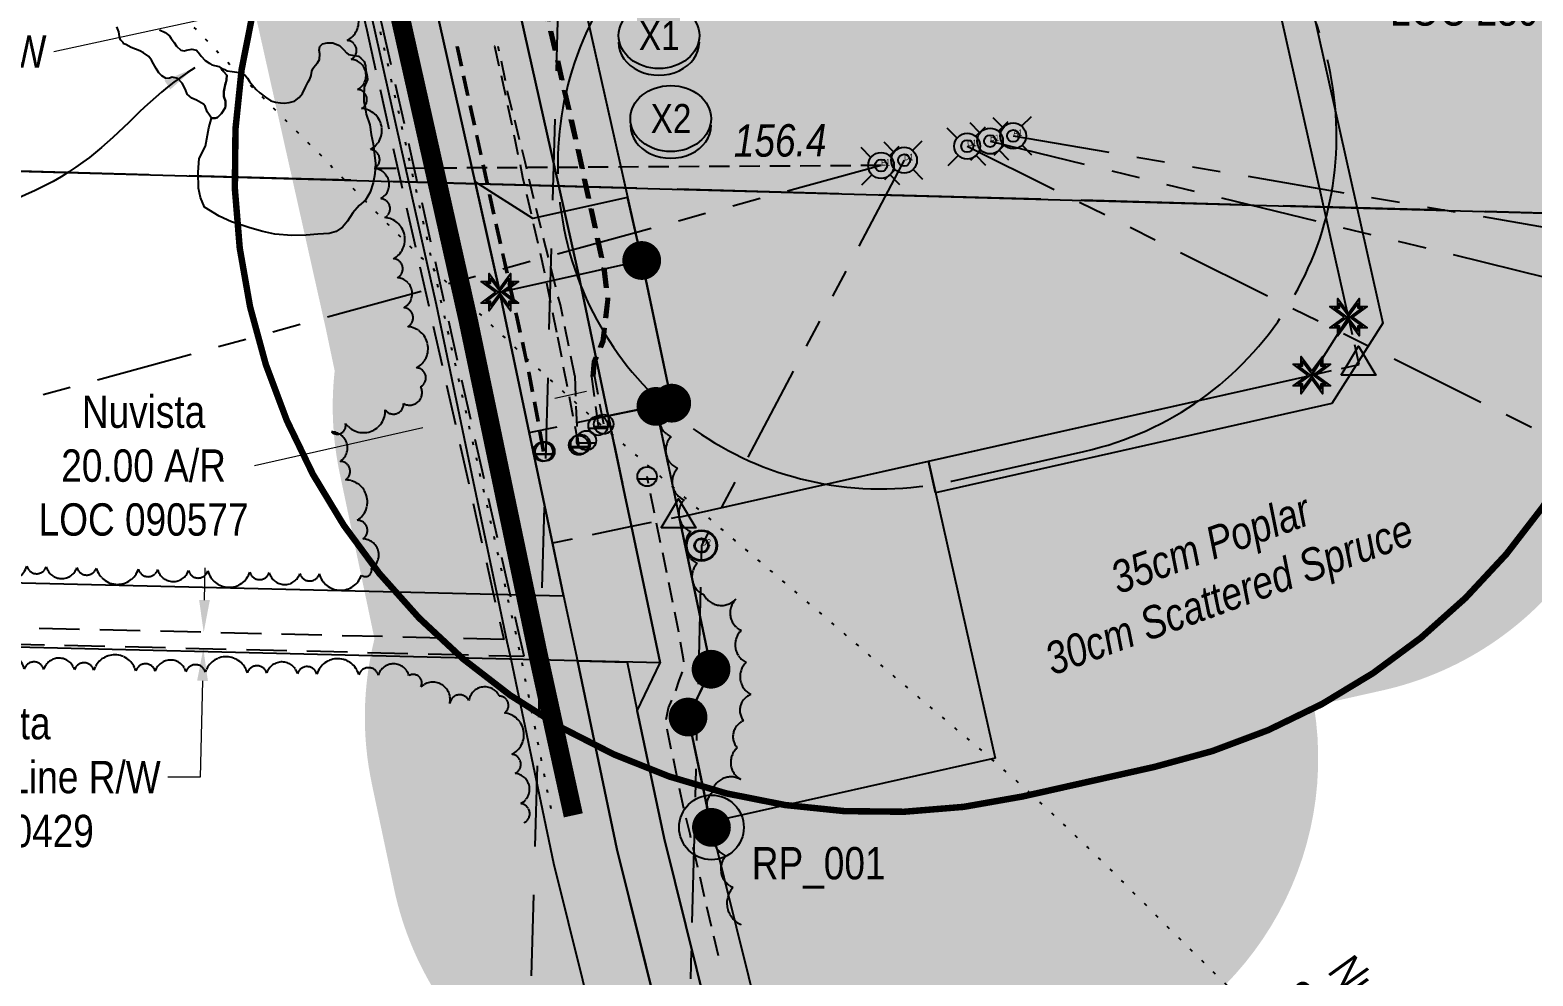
# Model space of a CAD drawing. Extents: x 382851 to 390193, y 6055218 to 6059732.
# Drawn here: x 385398.9 to 385863.8, y 6058341.3 to 6058633.8 of the extents above; entities that cross this region are included whole.
import ezdxf
from ezdxf.enums import TextEntityAlignment as Align

# ---------------------------------------------------------------- set-up
doc = ezdxf.new("R2010")
doc.units = 0
doc.header["$LTSCALE"] = 5
doc.header["$PDSIZE"] = 0.5
for name, pattern in [('0', [1, 1, 0]), ('foc-ACCESSROAD', [3.75, 2.5, -1.25]), ('foc-BUFFER', [16.75, 15, -1.75]), ('foc-DOT', [1, 0.2, -0.8]), ('foc-DRILLPATH', [14.75, 6, -1.75, 1.75, -1.75, 1.75, -1.75]), ('foc-LSD', [8, 5, -3]), ('foc-TIELINE', [1.875, 1.25, -0.625]), ('foc-TOPO', [1, 0.2, -0.8]), ('foc-TRAV', [1.875, 1.25, -0.625]), ('foc-UNSURVEYED', [12.5, 10, -2.5]), ('UG_PIPE', [1.875, 1.25, -0.625])]:
    doc.linetypes.add(name, pattern=pattern)
doc.layers.get('Defpoints').update_dxf_attribs({"color": 9})
for name, color, linetype in [('35', 37, 'Continuous'), ('AS-DRILL', 8, 'foc-DOT'), ('AS-DRILL-T', 8, 'Continuous'), ('AS-PIPE-UG', 44, 'UG_PIPE'), ('AS-ROADS', 254, 'Continuous'), ('AS-SYMBOL', 7, 'Continuous'), ('AUX-BUFFER', 7, 'foc-BUFFER'), ('F-AR', 190, 'foc-ACCESSROAD'), ('F-RW', 190, 'Continuous'), ('F-WS', 190, 'foc-ACCESSROAD'), ('L-MON', 1, 'Continuous'), ('L-SECTION-LSD', 7, 'foc-LSD'), ('L-USEC', 7, 'foc-UNSURVEYED'), ('P-BUFFER-H 30m', 51, 'Continuous'), ('P-CROSSINGS', 250, 'Continuous'), ('P-PDRILLPATH', 12, 'foc-DRILLPATH'), ('P-PROPOSED', 10, 'Continuous'), ('P-PROPOSED-H', 21, 'Continuous'), ('P-TEMP-BLUE', 146, 'Continuous'), ('P-TRAV', 4, 'foc-TRAV'), ('T-BUSH', 110, '0'), ('T-BUSH-T', 110, 'Continuous'), ('T-LOW-AREA', 48, 'foc-TOPO'), ('T-TIE', 201, 'foc-TIELINE'), ('WETLAND', 143, 'Continuous'), ('WETLAND-T', 146, 'Continuous')]:
    doc.layers.add(name, color=color, linetype=linetype)
doc.layers.add('F-AR-T', color=190, linetype='Continuous', lineweight=9)
doc.layers.add('F-RW-T', color=190, linetype='Continuous', lineweight=9)
doc.layers.add('L-SEC-HB', color=6, linetype='Continuous', plot=False)
doc.layers.add('P-TEMP-BLUE-H', color=7, linetype='Continuous', true_color=0x99e6ff)
doc.layers.add('Z-DRILL-POINT', color=7, linetype='Continuous', true_color=0x7575ff, plot=False)
doc.styles.add('80', font='ARIALN.TTF', dxfattribs={"height": 10})
doc.styles.add('80CG', font='ARIALN.TTF', dxfattribs={"height": 10})
doc.styles.add('80LS', font='ARIALNI.TTF', dxfattribs={"height": 10})
doc.styles.add('Crossing', font='ARIALN.TTF', dxfattribs={"height": 10})
doc.styles.add('TXT', font='ARIALN.TTF', dxfattribs={"height": 0.2})
doc.dimstyles.new('Compass 5 000', dxfattribs={"dimscale": 5, "dimtxt": 9, "dimasz": 2, "dimexe": 0.2, "dimexo": 0.0625, "dimgap": 0.5, "dimtad": 0, "dimtih": 1, "dimtoh": 1, "dimzin": 0, "dimdsep": 46, "dimtxsty": '80CG', "dimcen": 0.1, "dimse1": 1, "dimse2": 1, "dimclrd": 256, "dimclrt": 256, "dimaunit": 1, "dimadec": 4, "dimazin": 0, "dimtfac": 0.06, "dimtofl": 0, "dimtmove": 0, "dimatfit": 1, "dimfxl": 0.2, "dimtolj": 1, "dimtzin": 0, "dimlwd": -1, "dimarcsym": 0})

# ---------------------------------------------------------------- blocks, each defined once
blk = doc.blocks.new('fdia')
at = {"color": 255, "const_width": 1}
blk.add_lwpolyline([(-0.5, 0, 1), (0.5, 0, 1)], format="xyb", close=True, dxfattribs=at)
blk = doc.blocks.new('Fdiaa')
blk.add_blockref('fdia', (0, 0))
blk = doc.blocks.new('fdib')
at = {"color": 1, "const_width": 1.6}
blk.add_lwpolyline([(-0.4, 0, 1), (0.4, 0, 1)], format="xyb", close=True, dxfattribs=at)
at = {"color": 1}
blk.add_circle((0, 0), 0.8, dxfattribs=at)
blk = doc.blocks.new('Fdibb')
blk.add_blockref('fdib', (0, 0))
blk = doc.blocks.new('fdicc')
for name in ['Fdibb', 'Fdiaa']:
    blk.add_blockref(name, (0, 0))
blk = doc.blocks.new('FDI')
blk.add_blockref('fdicc', (0, 0))
blk = doc.blocks.new('TRIA')
blk.add_hatch(color=255).paths.add_polyline_path([(-0.041, 1.521), (-1.475, -0.867), (1.392, -0.867)])
blk = doc.blocks.new('TRIAA')
blk.add_blockref('TRIA', (0, 0))
blk = doc.blocks.new('TRIB')
at = {"color": 1}
blk.add_lwpolyline([(-1.121, -0.667), (-0.041, 1.133), (1.039, -0.667)], close=True, dxfattribs=at)
blk = doc.blocks.new('TRIBB')
blk.add_blockref('TRIB', (0, 0))
blk = doc.blocks.new('TRICC')
for name in ['TRIAA', 'TRIBB']:
    blk.add_blockref(name, (0, 0))
blk = doc.blocks.new('plspike')
blk.add_blockref('TRICC', (0, 0))
blk = doc.blocks.new('RISER')
h = blk.add_hatch(color=255)
h.dxf.hatch_style = 1
edge = h.paths.add_edge_path()
edge.add_arc((0, 0), 0.7, 0, 360)
blk.add_hatch(color=13).paths.add_polyline_path([(0.581, -0.15), (-0.581, -0.15, 0.774597)])
at = {"color": 13}
blk.add_line((-0.581, -0.15), (0.581, -0.15), dxfattribs=at)
blk.add_circle((0, 0), 0.6, dxfattribs=at)
blk = doc.blocks.new('WC')
at = {"layer": 'L-MON'}
h = blk.add_hatch(color=255, dxfattribs=at)
h.dxf.hatch_style = 1
edge = h.paths.add_edge_path()
edge.add_arc((0, 0), 0.9, 0, 360)
at = {"layer": 'L-MON', "color": 240, "flags": 128}
for points in [[(-0.622, 0.503), (-1.232, 1.12)], [(0.52, 0.608), (1.126, 1.206)], [(-1.179, -1.185), (-0.559, -0.572)], [(1.159, -1.185), (0.557, -0.574)]]:
    blk.add_lwpolyline(points, dxfattribs=at)
at = {"layer": 'L-MON', "color": 240}
for radius in [0.8, 0.373]:
    blk.add_circle((0, 0), radius, dxfattribs=at)
blk = doc.blocks.new('*D143')
at = {"layer": 'Defpoints', "color": 0, "transparency": 16777216}
for p in [(385917.2, 6058776.44), (385927.8, 6058774.52), (385926.06, 6058764.88)]:
    blk.add_point(p, dxfattribs=at)
at = {"layer": 'F-AR-T', "transparency": 16777216}
for p, q in [((385918.98, 6058786.28), (385920.76, 6058796.12)), ((385913.69, 6058756.95), (385895.61, 6058656.8)), ((385895.61, 6058656.8), (385885.61, 6058656.8))]:
    blk.add_line(p, q, dxfattribs=at)
for points in [[(385917.34, 6058786.57), (385920.62, 6058785.98), (385917.2, 6058776.44)], [(385912.05, 6058757.25), (385915.33, 6058756.65), (385915.46, 6058766.79)]]:
    blk.add_solid(points, dxfattribs=at)
at = {"layer": 'F-AR-T', "transparency": 16777216, "insert": (385852.09, 6058656.8), "char_height": 10, "attachment_point": 5, "style": '80CG'}
blk.add_mtext('\\A1;Nuvista\\P10.00 A/R\\PLOC 230701', dxfattribs=at)
blk = doc.blocks.new('*D158')
at = {"layer": 'Defpoints', "color": 0, "transparency": 16777216}
for p in [(385500.1, 6058647.47), (385501.3, 6058641.96), (385506.18, 6058643.02)]:
    blk.add_point(p, dxfattribs=at)
at = {"layer": 'F-RW-T', "transparency": 16777216}
for p, q in [((385514.76, 6058650.65), (385524.54, 6058652.76)), ((385490.33, 6058645.35), (385406.27, 6058627.13))]:
    blk.add_line(p, q, dxfattribs=at)
for points in [[(385514.41, 6058652.27), (385515.12, 6058649.02), (385504.99, 6058648.53)], [(385489.98, 6058646.98), (385490.68, 6058643.72), (385500.1, 6058647.47)]]:
    blk.add_solid(points, dxfattribs=at)
at = {"layer": 'F-RW-T', "transparency": 16777216, "insert": (385350.89, 6058627.13), "char_height": 10, "attachment_point": 5, "style": '80CG'}
blk.add_mtext('\\A1;Nuvista\\P5.00 Water Line R/W\\PLOC 250429', dxfattribs=at)
blk = doc.blocks.new('*D159')
at = {"layer": 'Defpoints', "color": 0, "transparency": 16777216}
for p in [(385448.12, 6058447.66), (385448, 6058442.66), (385452.53, 6058442.55)]:
    blk.add_point(p, dxfattribs=at)
at = {"layer": 'F-RW-T', "transparency": 16777216}
for p, q in [((385452.89, 6058457.55), (385453.13, 6058467.54)), ((385452.29, 6058432.56), (385451.57, 6058402.72)), ((385451.57, 6058402.72), (385441.57, 6058402.72))]:
    blk.add_line(p, q, dxfattribs=at)
for points in [[(385451.22, 6058457.59), (385454.55, 6058457.51), (385452.65, 6058447.55)], [(385450.62, 6058432.6), (385453.95, 6058432.52), (385452.53, 6058442.55)]]:
    blk.add_solid(points, dxfattribs=at)
at = {"layer": 'F-RW-T', "transparency": 16777216, "insert": (385386.19, 6058402.72), "char_height": 10, "attachment_point": 5, "style": '80CG'}
blk.add_mtext('\\A1;Nuvista\\P5.00 Water Line R/W\\PLOC 250429', dxfattribs=at)
blk = doc.blocks.new('plbh')
at = {"layer": 'L-MON'}
h = blk.add_hatch(color=255, dxfattribs=at)
h.dxf.hatch_style = 1
edge = h.paths.add_edge_path()
edge.add_arc((0, 0), 1.16, 0, 360)
h = blk.add_hatch(color=256, dxfattribs=at)
h.dxf.hatch_style = 1
h.paths.add_polyline_path([(-0.96, 0, 1), (0.96, 0, 1)])
h.paths.add_polyline_path([(0.91, 0, -1), (-0.91, 0, -1)], flags=16)
h.paths.add_polyline_path([(0.45, 0, -1), (-0.45, 0, -1)], flags=0)
h = blk.add_hatch(color=256, dxfattribs=at)
h.dxf.hatch_style = 1
h.paths.add_polyline_path([(-0.45, 0, 1), (0.45, 0, 1)])
h.paths.add_polyline_path([(0.4, 0, -1), (-0.4, 0, -1)], flags=16)
at = {"layer": 'L-MON', "color": 240}
for radius in [0.96, 0.91, 0.45, 0.4]:
    blk.add_circle((0, 0), radius, dxfattribs=at)
blk = doc.blocks.new('TEMP')
h = blk.add_hatch(color=255)
h.dxf.hatch_style = 1
h.paths.add_polyline_path([(0, 0.251), (-0.666, 1.152), (-0.666, 0.666), (-1.152, 0.666), (-0.251, 0), (-1.152, -0.666), (-0.666, -0.666), (-0.666, -1.152), (0, -0.251), (0.666, -1.152), (0.666, -0.666), (1.152, -0.666), (0.251, 0), (1.152, 0.666), (0.666, 0.666), (0.666, 1.152)])
h.paths.add_polyline_path([(0.566, 0.849), (0.566, 0.566), (0.849, 0.566), (0.083, 0), (0.849, -0.566), (0.566, -0.566), (0.566, -0.849), (0, -0.083), (-0.566, -0.849), (-0.566, -0.566), (-0.849, -0.566), (-0.083, 0), (-0.849, 0.566), (-0.566, 0.566), (-0.566, 0.849), (0, 0.083)], flags=16)
h = blk.add_hatch(color=1)
h.dxf.hatch_style = 1
h.paths.add_polyline_path([(0, 0.083), (-0.566, 0.849), (-0.566, 0.566), (-0.849, 0.566), (-0.083, 0), (-0.849, -0.566), (-0.566, -0.566), (-0.566, -0.849), (0, -0.083), (0.566, -0.849), (0.566, -0.566), (0.849, -0.566), (0.083, 0), (0.849, 0.566), (0.566, 0.566), (0.566, 0.849)])
at = {"color": 1}
for p, q in [((-0.083, 0), (0.083, 0)), ((0, 0.083), (0, -0.083))]:
    blk.add_line(p, q, dxfattribs=at)
at = {"color": 255, "flags": 128}
blk.add_lwpolyline([(-0.251, 0), (-1.152, 0.666), (-0.666, 0.666), (-0.666, 1.152), (0, 0.251), (0.666, 1.152), (0.666, 0.666), (1.152, 0.666), (0.251, 0), (1.152, -0.666), (0.666, -0.666), (0.666, -1.152), (0, -0.251), (-0.666, -1.152), (-0.666, -0.666), (-1.152, -0.666)], close=True, dxfattribs=at)
at = {"color": 1, "flags": 128}
blk.add_lwpolyline([(-0.083, 0), (-0.849, 0.566), (-0.566, 0.566), (-0.566, 0.849), (0, 0.083), (0.566, 0.849), (0.566, 0.566), (0.849, 0.566), (0.083, 0), (0.849, -0.566), (0.566, -0.566), (0.566, -0.849), (0, -0.083), (-0.566, -0.849), (-0.566, -0.566), (-0.849, -0.566)], close=True, dxfattribs=at)
blk = doc.blocks.new('xing2')
h = blk.add_hatch(color=50)
h.dxf.hatch_style = 1
edge = h.paths.add_edge_path()
edge.add_ellipse((0, 0), major_axis=(-12.5, 0), ratio=0.816297, start_angle=0, end_angle=360)
h = blk.add_hatch(color=250)
h.dxf.hatch_style = 1
edge = h.paths.add_edge_path()
edge.add_ellipse((0, -2.05), major_axis=(-12.5, 0), ratio=0.816297, start_angle=0, end_angle=180)
edge.add_line((12.5, -2.05), (12.5, 0))
edge.add_ellipse((0, 0), major_axis=(-12.5, 0), ratio=0.816297, start_angle=0, end_angle=180, ccw=False)
edge.add_line((-12.5, 0), (-12.5, -2.05))
at = {"color": 250}
blk.add_ellipse((0, 0), major_axis=(-12.5, 0), ratio=0.816297, dxfattribs=at)
blk.add_ellipse((0, -2.05), major_axis=(-12.5, 0), ratio=0.816297, start_param=0, end_param=3.141593, dxfattribs=at)
at = {"color": 250, "style": 'Crossing'}
blk.add_attdef('CROSSING', text='', height=9, dxfattribs=at).set_placement((0.09, 0.02), align=Align.MIDDLE_CENTER)
at = {"color": 250, "style": 'Crossing', "flags": 1}
for tag, p in [('OWNER', (0.09, -12.49)), ('DESCRIPTION', (0.09, -25.77)), ('LOCATION', (0.09, -39.3)), ('DWG_REF', (0.09, -52.84))]:
    blk.add_attdef(tag, text='', height=9, dxfattribs=at).set_placement(p, align=Align.MIDDLE_CENTER)
blk = doc.blocks.new('*D171')
at = {"layer": 'Defpoints', "color": 0, "transparency": 16777216}
for p in [(385530.24, 6058512.98), (385552.7, 6058512.5), (385531.42, 6058507.72)]:
    blk.add_point(p, dxfattribs=at)
at = {"layer": 'F-AR-T', "transparency": 16777216}
for p, q in [((385561.27, 6058519.96), (385571.03, 6058522.16)), ((385520.48, 6058510.79), (385468.35, 6058499.06))]:
    blk.add_line(p, q, dxfattribs=at)
for points in [[(385560.91, 6058521.59), (385561.64, 6058518.34), (385551.52, 6058517.77)], [(385520.12, 6058512.42), (385520.85, 6058509.16), (385530.24, 6058512.98)]]:
    blk.add_solid(points, dxfattribs=at)
at = {"layer": 'F-AR-T', "transparency": 16777216, "insert": (385434.05, 6058499.06), "char_height": 10, "attachment_point": 5, "style": '80CG'}
blk.add_mtext('\\A1;Nuvista\\P20.00 A/R\\PLOC 090577', dxfattribs=at)

msp = doc.modelspace()

# ---------------------------------------------------------------- hatches: boundary and pattern name
at = {"layer": 'P-BUFFER-H 30m'}
h = msp.add_hatch(color=256, dxfattribs=at)
h.dxf.hatch_style = 1
edge = h.paths.add_edge_path()
edge.add_line((385501.889, 6058462.65), (385505.473, 6058445.571))
edge.add_arc((385602.456, 6058421.353), 99.961, 165.97921, 191.96464)
edge.add_line((385504.666, 6058400.63), (385511.547, 6058368.16))
edge.add_arc((385609.337, 6058388.883), 99.961, 191.96464, 282.65329)
edge.add_line((385631.233, 6058291.349), (385719.313, 6058311.124))
edge.add_arc((385697.417, 6058408.657), 99.961, 282.65329, 369.30939)
edge.add_line((385796.062, 6058424.828), (385817.308, 6058429.598))
edge.add_arc((385795.411, 6058527.131), 99.961, 282.65329, 327.64133)
edge.add_line((385879.85, 6058473.63), (385891.206, 6058491.553))
edge.add_arc((385806.767, 6058545.054), 99.961, 327.64133, 372.62938)
edge.add_line((385904.31, 6058566.91), (385871.31, 6058714.192))
edge.add_arc((385773.767, 6058692.336), 99.961, 12.62938, 57.6271)
edge.add_line((385827.289, 6058776.761), (385809.372, 6058788.12))
edge.add_arc((385755.85, 6058703.695), 99.961, 57.6271, 102.62483)
edge.add_line((385734.001, 6058801.239), (385544.198, 6058758.727))
edge.add_arc((385566.046, 6058661.182), 99.961, 102.62483, 192.62437)
edge.add_line((385468.501, 6058639.335), (385490.447, 6058541.352))
edge.add_line((385490.447, 6058541.352), (385493.164, 6058528.433))
edge.add_arc((385592.518, 6058517.433), 99.961, 173.68221, 191.87331)
edge.add_line((385494.695, 6058496.866), (385501.889, 6058462.65))
at = {"layer": 'P-PROPOSED-H'}
h = msp.add_hatch(color=256, dxfattribs=at)
h.dxf.hatch_style = 1
h.paths.add_polyline_path([(385599.716, 6058483.197), (385795.411, 6058527.131), (385806.767, 6058545.054), (385773.767, 6058692.336), (385755.85, 6058703.695), (385566.046, 6058661.182), (385588.134, 6058562.563), (385597.414, 6058518.437), (385592.518, 6058517.433)])
h = msp.add_hatch(color=256, dxfattribs=at)
h.dxf.hatch_style = 1
h.paths.add_polyline_path([(385583.768, 6058582.073), (385554.495, 6058575.521), (385536.588, 6058586.879), (385544.229, 6058552.737), (385588.134, 6058562.563)])
at = {"layer": 'P-TEMP-BLUE-H'}
h = msp.add_hatch(color=256, dxfattribs=at)
h.dxf.hatch_style = 1
h.paths.add_polyline_path([(385676.797, 6058500.502), (385795.411, 6058527.131), (385806.767, 6058545.054), (385773.767, 6058692.336), (385755.85, 6058703.695), (385669.027, 6058684.248), (385666.844, 6058693.992), (385757.705, 6058714.354), (385782.616, 6058698.562), (385817.427, 6058543.2), (385801.64, 6058518.285), (385678.987, 6058490.749)])
h = msp.add_hatch(color=256, dxfattribs=at)
h.dxf.hatch_style = 1
h.paths.add_polyline_path([(385697.417, 6058408.657), (385609.337, 6058388.883), (385602.456, 6058421.353), (385609.588, 6058436.148), (385599.716, 6058483.197), (385676.797, 6058500.502)])

# ---------------------------------------------------------------- linework, layer by layer
at = {"layer": '35', "color": 3}
msp.add_circle((385609.709, 6058387.225), 10, dxfattribs=at)
at = {"layer": 'AS-DRILL', "flags": 128}
msp.add_lwpolyline([(385291.24, 6058845.723), (385291.241, 6058845.733), (385291.221, 6058845.753), (385291.201, 6058845.764), (385291.271, 6058845.732), (385291.358, 6058845.64), (385291.425, 6058845.508), (385291.48, 6058845.306), (385291.518, 6058845.216), (385291.589, 6058844.874), (385291.657, 6058844.392), (385291.673, 6058844.241), (385291.652, 6058844.192), (385291.653, 6058843.832), (385291.651, 6058843.392), (385291.474, 6058843.116), (385291.084, 6058843.096), (385290.603, 6058843.058), (385289.998, 6058842.873), (385289.373, 6058842.679), (385288.822, 6058842.643), (385288.395, 6058842.774), (385288.003, 6058843.104), (385287.495, 6058843.597), (385287.214, 6058843.954), (385286.905, 6058844.392), (385286.886, 6058844.433), (385286.538, 6058844.902), (385286.284, 6058845.148), (385286.594, 6058844.34), (385286.645, 6058844.399), (385286.927, 6058844.842), (385287.568, 6058844.876), (385288.173, 6058844.7), (385288.714, 6058844.316), (385289.184, 6058843.934), (385289.411, 6058843.808), (385289.391, 6058843.789), (385289.381, 6058843.779), (385289.311, 6058843.801), (385289.301, 6058843.811), (385289.135, 6058843.965), (385288.884, 6058844.312), (385288.567, 6058844.83), (385288.243, 6058845.479), (385287.912, 6058846.237), (385287.536, 6058847.177), (385287.056, 6058848.38), (385286.464, 6058849.895), (385285.737, 6058851.594), (385284.841, 6058853.347), (385283.805, 6058855.094), (385282.599, 6058856.835), (385281.203, 6058858.601), (385279.629, 6058860.431), (385277.906, 6058862.306), (385276.035, 6058864.264), (385274.036, 6058866.305), (385271.972, 6058868.548), (385269.964, 6058871.02), (385268.037, 6058873.549), (385266.119, 6058875.989), (385264.17, 6058878.439), (385262.201, 6058880.869), (385260.212, 6058883.3), (385258.231, 6058885.671), (385256.26, 6058888.012), (385254.308, 6058890.342), (385252.367, 6058892.702), (385250.438, 6058895.102), (385248.538, 6058897.511), (385246.668, 6058899.919), (385244.819, 6058902.326), (385242.989, 6058904.733), (385241.18, 6058907.17), (385239.393, 6058909.656), (385237.645, 6058912.131), (385235.897, 6058914.616), (385234.129, 6058917.092), (385232.341, 6058919.538), (385230.502, 6058921.995), (385228.604, 6058924.444), (385226.646, 6058926.924), (385224.658, 6058929.406), (385222.67, 6058931.897), (385220.732, 6058934.367), (385218.794, 6058936.836), (385216.866, 6058939.316), (385214.929, 6058941.826), (385213.013, 6058944.345), (385211.086, 6058946.885), (385209.258, 6058949.342), (385207.335, 6058952.001), (385205.5, 6058954.589), (385203.685, 6058957.206), (385201.912, 6058959.861), (385200.179, 6058962.536), (385198.486, 6058965.22), (385196.814, 6058967.913), (385195.142, 6058970.616), (385193.441, 6058973.35), (385191.769, 6058976.063), (385190.127, 6058978.786), (385188.574, 6058981.436), (385187.081, 6058984.115), (385185.569, 6058986.804), (385183.986, 6058989.475), (385182.361, 6058992.067), (385180.666, 6058994.64), (385178.919, 6058997.176), (385177.082, 6058999.683), (385175.193, 6059002.101), (385173.303, 6059004.48), (385171.421, 6059006.818), (385169.509, 6059009.148), (385167.549, 6059011.508), (385165.539, 6059013.92), (385163.578, 6059016.29), (385161.696, 6059018.568), (385159.822, 6059020.817), (385157.889, 6059023.086), (385155.925, 6059025.327), (385153.95, 6059027.527), (385152.004, 6059029.698), (385150.028, 6059031.838), (385148.031, 6059033.969), (385146.064, 6059036.07), (385144.147, 6059038.199), (385142.342, 6059040.395), (385140.756, 6059042.546), (385139.338, 6059044.633), (385138.078, 6059046.615), (385136.857, 6059048.547), (385135.644, 6059050.448), (385134.459, 6059052.239), (385133.321, 6059053.908), (385132.134, 6059055.589), (385131.004, 6059057.208), (385129.971, 6059058.695), (385129.026, 6059060.079), (385128.09, 6059061.413), (385127.121, 6059062.668), (385126.151, 6059063.863), (385125.16, 6059065.009), (385124.128, 6059066.135), (385123.026, 6059067.253), (385121.884, 6059068.373), (385120.771, 6059069.471), (385119.679, 6059070.559), (385118.774, 6059071.582), (385118.105, 6059072.419), (385117.651, 6059073.061), (385117.354, 6059073.549), (385117.144, 6059073.944), (385117.005, 6059074.408), (385117.048, 6059074.527), (385117.099, 6059074.556), (385117.448, 6059074.527), (385118.074, 6059074.331), (385118.905, 6059073.97), (385119.934, 6059073.524), (385121.192, 6059073.062), (385122.689, 6059072.504), (385124.514, 6059071.897), (385126.638, 6059071.223), (385128.984, 6059070.273), (385131.501, 6059068.929), (385134.207, 6059067.16), (385137.142, 6059064.925), (385140.133, 6059062.188), (385143.093, 6059058.972), (385146.013, 6059055.377), (385148.843, 6059051.424), (385151.585, 6059047.104), (385154.358, 6059042.452), (385157.344, 6059037.515), (385160.492, 6059032.253), (385163.701, 6059026.65), (385166.884, 6059020.798), (385170.111, 6059014.744), (385173.415, 6059008.518), (385176.693, 6059002.093), (385180.027, 6058995.497), (385183.589, 6058988.815), (385187.432, 6058982.155), (385191.454, 6058975.481), (385195.565, 6058968.735), (385199.784, 6058961.966), (385204.201, 6058955.062), (385208.764, 6058947.994), (385213.369, 6058940.665), (385218.062, 6058933.204), (385222.943, 6058925.678), (385227.941, 6058918.019), (385232.975, 6058910.209), (385238.046, 6058902.288), (385243.114, 6058894.247), (385248.239, 6058886.105), (385253.365, 6058877.972), (385258.429, 6058869.771), (385263.38, 6058861.483), (385266.121, 6058856.742), (385274.53, 6058841.965), (385279.98, 6058832.444), (385287.156, 6058819.938), (385294.614, 6058807.505), (385302.386, 6058795.274), (385310.444, 6058783.226), (385318.84, 6058771.52), (385327.703, 6058760.052), (385336.984, 6058748.933), (385346.715, 6058738.194), (385356.785, 6058727.805), (385367.029, 6058717.553), (385377.275, 6058707.39), (385397.772, 6058686.884), (385418.241, 6058666.449), (385428.475, 6058656.177), (385438.666, 6058645.836), (385448.817, 6058635.485), (385458.898, 6058625.117), (385469.059, 6058614.766), (385479.335, 6058604.603), (385489.599, 6058594.359), (385499.699, 6058583.95), (385509.809, 6058573.561), (385520.132, 6058563.306), (385530.561, 6058553.239), (385541.01, 6058543.191), (385551.541, 6058533.231), (385562.207, 6058523.458), (385573.067, 6058513.86), (385584.02, 6058504.36), (385594.973, 6058494.859), (385605.906, 6058485.369), (385616.942, 6058475.967), (385627.989, 6058466.624), (385639.004, 6058457.202), (385650.009, 6058447.79), (385661.013, 6058438.349), (385672.048, 6058428.926), (385683.056, 6058419.605), (385694.073, 6058410.273), (385705.006, 6058400.753), (385715.662, 6058390.99), (385726.141, 6058380.971), (385736.439, 6058370.867), (385746.672, 6058360.595), (385756.897, 6058350.403), (385767.244, 6058340.257), (385777.439, 6058330.076), (385787.693, 6058319.833), (385797.969, 6058309.69), (385808.367, 6058299.583), (385818.716, 6058289.548), (385829.134, 6058279.461), (385839.543, 6058269.434), (385849.961, 6058259.347), (385860.198, 6058249.204), (385870.482, 6058238.981), (385880.81, 6058228.906), (385891.393, 6058218.995), (385902.02, 6058209.293), (385912.562, 6058199.342), (385922.952, 6058189.326), (385933.349, 6058179.22), (385943.614, 6058169.036), (385953.858, 6058158.774), (385964.175, 6058148.649), (385974.664, 6058138.63), (385985.065, 6058128.644), (385995.503, 6058118.576), (386005.883, 6058108.56), (386016.311, 6058098.483), (386026.661, 6058088.468), (386037.11, 6058078.41), (386047.508, 6058068.353), (386057.916, 6058058.267), (386068.367, 6058048.279), (386078.846, 6058038.26), (386089.102, 6058028.107), (386099.325, 6058017.825), (386109.583, 6058007.722), (386119.878, 6057997.518), (386129.944, 6057987.36), (386140.177, 6057977.088), (386150.377, 6057967.076), (386160.733, 6057956.931), (386170.92, 6057946.809), (386181.225, 6057936.605), (386191.614, 6057926.579), (386202.104, 6057916.57), (386212.47, 6057906.784), (386223.124, 6057896.951), (386233.688, 6057887.101), (386244.229, 6057877.141), (386254.722, 6057867.222), (386265.211, 6057857.203), (386275.52, 6057847.149), (386285.835, 6057836.954), (386295.915, 6057826.956), (386306.231, 6057816.771), (386316.439, 6057806.71), (386326.826, 6057796.583), (386337.187, 6057786.608), (386347.625, 6057776.54), (386357.855, 6057766.518), (386368.129, 6057756.295), (386378.294, 6057746.074), (386388.537, 6057735.811), (386398.579, 6057725.874), (386408.914, 6057715.699), (386419.223, 6057705.644), (386429.641, 6057695.567), (386440.03, 6057685.521), (386450.51, 6057675.503), (386461.095, 6057665.711), (386471.688, 6057655.81), (386481.879, 6057645.839), (386492.256, 6057635.713), (386502.548, 6057625.819), (386512.987, 6057615.761), (386523.318, 6057605.797), (386533.746, 6057595.729), (386544.115, 6057585.664), (386554.389, 6057575.44), (386564.564, 6057565.219), (386574.93, 6057555.083), (386585.382, 6057545.126), (386595.933, 6057535.165), (386606.486, 6057525.295), (386617.182, 6057515.501), (386624.187, 6057509.291), (386640.745, 6057494.818)], dxfattribs=at)
at = {"layer": 'AS-PIPE-UG', "flags": 128}
for points in [[(385572.616, 6058526.701), (385573.007, 6058531.296), (385575.703, 6058537.765), (385577.203, 6058550.498), (385575.992, 6058560.167), (385567.54, 6058598.796), (385556.896, 6058644.851), (385547.822, 6058685.735), (385540.298, 6058720.707), (385535.091, 6058747.727), (385532.14, 6058758.748)], [(385573.114, 6058526.659), (385573.498, 6058531.176), (385576.191, 6058537.637), (385577.706, 6058550.5), (385576.485, 6058560.252), (385568.028, 6058598.906), (385557.383, 6058644.961), (385548.31, 6058685.842), (385540.788, 6058720.807), (385535.578, 6058747.839), (385532.623, 6058758.877)], [(385573.612, 6058526.617), (385573.989, 6058531.056), (385576.679, 6058537.509), (385578.209, 6058550.502), (385576.978, 6058560.337), (385568.516, 6058599.016), (385557.87, 6058645.071), (385548.798, 6058685.949), (385541.278, 6058720.907), (385536.065, 6058747.951), (385533.106, 6058759.006)], [(385557.592, 6058503.422), (385553.156, 6058527.336), (385549.323, 6058545.037), (385543.124, 6058572.632), (385538.851, 6058592.307), (385535.085, 6058609.396), (385530.223, 6058631.405)], [(385558.083, 6058503.513), (385553.646, 6058527.434), (385549.811, 6058545.145), (385543.612, 6058572.74), (385539.339, 6058592.414), (385535.573, 6058609.504), (385530.711, 6058631.513)], [(385542.673, 6058628.916), (385542.644, 6058628.889), (385545.476, 6058615.967), (385548.908, 6058599.98), (385551.29, 6058588.347), (385554.791, 6058573.183), (385558.429, 6058557.166), (385562.079, 6058538.902)], [(385567.406, 6058526.85), (385562.963, 6058548.821), (385555.199, 6058579.899), (385552.06, 6058593.059), (385546.655, 6058614.862), (385543.773, 6058628.798)], [(385562.079, 6058538.902), (385568.629, 6058505.428)], [(385567.406, 6058526.85), (385568.079, 6058509.976), (385568.629, 6058505.428)], [(385572.616, 6058526.701), (385574.66, 6058511.485)], [(385576.37, 6058511.932), (385573.612, 6058526.617)], [(385611.849, 6058347.469), (385603.095, 6058385.154), (385601.524, 6058391.754), (385601.515, 6058391.758), (385599.428, 6058401.095), (385595.555, 6058419.917), (385596.377, 6058424.191), (385598.591, 6058429), (385599.75, 6058432.611), (385601.216, 6058436.509), (385601.077, 6058439.282), (385599.783, 6058446.775), (385589.811, 6058495.752)]]:
    msp.add_lwpolyline(points, dxfattribs=at)
at = {"layer": 'AS-ROADS', "flags": 128}
for points, const_width in [([(385537.13, 6058530.901), (385529.492, 6058566.324), (385520.058, 6058609.02), (385489.593, 6058749.713)], 5), ([(385566.975, 6058390.944), (385556.048, 6058440.809), (385534.47, 6058544.071), (385513.453, 6058637.749), (385490.895, 6058743.539)], 5.998)]:
    msp.add_lwpolyline(points, dxfattribs=dict(at, const_width=const_width))
at = {"layer": 'AUX-BUFFER', "color": 251, "linetype": 'foc-BUFFER', "const_width": 2, "flags": 128}
msp.add_lwpolyline([(385659.294, 6058796.255), (385618.403, 6058787.087, 0.4142136), (385467.003, 6058548.177, 0.4142136), (385705.913, 6058396.777), (385746.804, 6058405.945, 0.4142136), (385898.204, 6058644.855, 0.4142136)], format="xyb", close=True, dxfattribs=at)
at = {"layer": 'AUX-BUFFER', "color": 251, "linetype": 'foc-BUFFER', "flags": 128}
msp.add_lwpolyline([(385724.926, 6058503.522, 1), (385681.172, 6058698.678), (385640.281, 6058689.51, 1), (385684.035, 6058494.354)], format="xyb", close=True, dxfattribs=at)
at = {"layer": 'F-AR'}
for points in [[(385063.642, 6058965.559), (385082.516, 6058962.467), (385247.631, 6058913.218), (385462.321, 6058847.701), (385462.806, 6058838.421), (385467.768, 6058807.192), (385470.448, 6058784.287), (385503.074, 6058633.767), (385545.458, 6058445.32), (385297.276, 6058451.283), (385044.459, 6058459.142)], [(385044.27, 6058454.147), (385297.138, 6058446.287), (385551.739, 6058440.17), (385507.955, 6058634.845), (385473.733, 6058776.031), (385467.784, 6058838.945), (385468.407, 6058846.641), (385540.184, 6058823.939), (385616.806, 6058801.598), (385738.802, 6058763.19), (385834.394, 6058737.853), (385904.922, 6058717.003), (385972.099, 6058704.124), (386013.079, 6058691.614), (386030.557, 6058688.447), (386063.493, 6058687.397), (386064.296, 6058687.628)]]:
    msp.add_lwpolyline(points, dxfattribs=at)
at = {"layer": 'F-AR', "linetype": 'ByBlock', "flags": 128}
for points in [[(385587.988, 6058267.435), (385560.994, 6058376.082), (385547.703, 6058439.213), (385546.558, 6058444.653), (385543.449, 6058459.322), (385536.078, 6058494.095), (385524.629, 6058548.807), (385516.102, 6058586.869), (385473.733, 6058776.031)], [(385493.559, 6058778.984), (385536.717, 6058586.302), (385544.163, 6058553.043), (385553.37, 6058509.336), (385558.519, 6058484.881), (385563.971, 6058458.82), (385568.237, 6058438.725), (385580.485, 6058380.554), (385607.408, 6058272.188)]]:
    msp.add_lwpolyline(points, dxfattribs=at)
at = {"layer": 'F-RW', "flags": 128}
for points in [[(385044.989, 6058473.127), (385297.661, 6058465.272), (385563.96, 6058458.875), (385560.566, 6058475.098), (385558.515, 6058484.878), (385553.37, 6058509.336), (385544.162, 6058553.037), (385536.717, 6058586.302), (385493.559, 6058778.984), (385493.564, 6058778.966), (385495.057, 6058780.606), (385499.382, 6058785.374), (385507.564, 6058794.394), (385529.166, 6058818.203), (385563.172, 6058855.691), (385570.617, 6058863.897), (385578.549, 6058872.642), (385614.895, 6058912.7), (385625.022, 6058923.863), (385625.079, 6058928.417), (385625.83, 6058988.459), (385626.168, 6059000.541), (385627.999, 6059065.683)], [(385642.533, 6059050.322), (385642.072, 6059033.236), (385641.288, 6059008.266), (385640.711, 6058988.281), (385645.82, 6058988.217), (385644.826, 6058908.498), (385638.119, 6058901.106), (385631.371, 6058893.668), (385597.068, 6058855.864), (385589.674, 6058847.713), (385555.664, 6058810.22), (385520.785, 6058771.77), (385562.468, 6058585.595), (385568.578, 6058558.317), (385577.803, 6058514.476), (385582.947, 6058490.019), (385585.005, 6058480.238), (385593.862, 6058438.158), (385297.111, 6058445.288), (385044.232, 6058453.148)], [(385542.54, 6058766.028), (385583.082, 6058585.029), (385588.12, 6058562.546), (385597.368, 6058518.577), (385577.803, 6058514.476), (385568.578, 6058558.317), (385562.468, 6058585.595), (385520.785, 6058771.77)], [(385621.878, 6058275.836), (385595.056, 6058383.864), (385586.765, 6058423.277), (385593.862, 6058438.158), (385585.006, 6058480.239), (385582.948, 6058490.02), (385577.803, 6058514.476), (385592.474, 6058517.557), (385599.682, 6058483.328), (385609.603, 6058436.209), (385602.488, 6058421.38), (385609.673, 6058387.206), (385636.479, 6058279.258)], [(385607.4, 6058272.22), (385580.485, 6058380.554), (385568.237, 6058438.725), (385583.587, 6058438.361), (385586.764, 6058423.277), (385595.056, 6058383.867), (385621.878, 6058275.839)]]:
    msp.add_lwpolyline(points, dxfattribs=at)
at = {"layer": 'F-WS', "flags": 128}
for points in [[(385585.005, 6058480.238), (385560.566, 6058475.098), (385558.515, 6058484.878), (385553.37, 6058509.336), (385577.803, 6058514.476), (385582.947, 6058490.019), (385585.005, 6058480.238)], [(385585.007, 6058480.238), (385582.948, 6058490.02), (385577.803, 6058514.476), (385592.474, 6058517.557), (385599.682, 6058483.328), (385585.007, 6058480.238)]]:
    msp.add_lwpolyline(points, close=True, dxfattribs=at)
at = {"layer": 'L-SEC-HB', "flags": 128}
msp.add_lwpolyline([(385169.811, 6058596.398), (385961.45, 6058574.65), (386762.888, 6058542.577)], dxfattribs=at)
at = {"layer": 'L-SECTION-LSD'}
msp.add_line((385538.769, 6057781.546), (385582.778, 6059389.768), dxfattribs=at)
at = {"layer": 'L-USEC'}
for p, q in [((385560.605, 6058585.663), (385169.811, 6058596.398)), ((385961.452, 6058574.653), (385560.605, 6058585.663))]:
    msp.add_line(p, q, dxfattribs=at)
at = {"layer": 'P-PDRILLPATH', "flags": 128}
for points in [[(385695.88, 6058599.514), (386310.621, 6058448.73), (386235.278, 6055438.456)], [(385703.049, 6058601.1), (386660.245, 6058436.639), (386585.016, 6055428.997)], [(385669.279, 6058593.575), (385606.633, 6058474.399), (385530.097, 6055457.53)], [(385688.824, 6058597.922), (385956.446, 6058464.623), (385879.834, 6055448.06)], [(385662.158, 6058591.932), (385266.892, 6058483.732), (385190.352, 6055466.719)]]:
    msp.add_lwpolyline(points, dxfattribs=at)
at = {"layer": 'P-PROPOSED', "flags": 128}
msp.add_lwpolyline([(385599.716, 6058483.197), (385795.411, 6058527.131), (385806.767, 6058545.054), (385773.767, 6058692.336), (385755.85, 6058703.695), (385566.046, 6058661.182), (385588.134, 6058562.563), (385597.414, 6058518.437), (385592.518, 6058517.433), (385599.716, 6058483.197)], dxfattribs=at)
msp.add_lwpolyline([(385583.768, 6058582.073), (385554.495, 6058575.521), (385536.588, 6058586.879), (385544.229, 6058552.737), (385588.134, 6058562.563)], close=True, dxfattribs=at)
at = {"layer": 'P-TEMP-BLUE', "flags": 128}
for points in [[(385676.797, 6058500.502), (385795.411, 6058527.131), (385806.767, 6058545.054), (385773.767, 6058692.336), (385755.85, 6058703.695), (385669.027, 6058684.248), (385666.844, 6058693.992), (385757.705, 6058714.354), (385782.616, 6058698.562), (385817.427, 6058543.2), (385801.64, 6058518.285), (385678.987, 6058490.749)], [(385697.417, 6058408.657), (385609.337, 6058388.883), (385602.456, 6058421.353), (385609.588, 6058436.148), (385599.716, 6058483.197), (385676.797, 6058500.502)]]:
    msp.add_lwpolyline(points, close=True, dxfattribs=at)
at = {"layer": 'P-TRAV'}
for p, q in [((385810.047, 6058530.417), (385806.767, 6058545.054)), ((385795.411, 6058527.131), (385810.047, 6058530.417))]:
    msp.add_line(p, q, dxfattribs=at)
at = {"layer": 'T-BUSH', "flags": 128}
for points in [[(385044.972, 6058472.692, 0.395645), (385053.072, 6058477.19, 0.75), (385059.07, 6058477.031, 0.75), (385068.567, 6058476.778, 0.75), (385074.565, 6058476.618, 0.75), (385087.56, 6058476.273, 0.75), (385093.558, 6058476.113, 0.75), (385103.054, 6058475.861, 0.75), (385109.052, 6058475.701, 0.75), (385122.048, 6058475.355, 0.75), (385128.046, 6058475.196, 0.75), (385137.542, 6058474.943, 0.75), (385143.54, 6058474.784, 0.75), (385156.536, 6058474.438, 0.75), (385162.533, 6058474.278, 0.75), (385172.03, 6058474.026, 0.75), (385178.028, 6058473.866, 0.75), (385191.023, 6058473.521, 0.75), (385197.021, 6058473.361, 0.75), (385206.518, 6058473.108, 0.75), (385212.516, 6058472.949, 0.75), (385225.511, 6058472.603, 0.75), (385231.509, 6058472.444, 0.75), (385241.006, 6058472.191, 0.75), (385247.004, 6058472.031, 0.75), (385259.999, 6058471.686, 0.75), (385265.997, 6058471.526, 0.75), (385275.493, 6058471.274, 0.75), (385281.491, 6058471.114, 0.75), (385294.487, 6058470.768, 0.75), (385300.485, 6058470.609, 0.75), (385309.981, 6058470.356, 0.75), (385315.979, 6058470.197, 0.75), (385328.975, 6058469.851, 0.75), (385334.972, 6058469.691, 0.75), (385344.469, 6058469.439, 0.75), (385350.467, 6058469.279, 0.75), (385363.462, 6058468.934, 0.75), (385369.46, 6058468.774, 0.75), (385378.957, 6058468.521, 0.75), (385384.955, 6058468.362, 0.75), (385397.95, 6058468.016, 0.75), (385403.948, 6058467.857, 0.75), (385413.445, 6058467.604, 0.75), (385419.443, 6058467.444, 0.75), (385432.438, 6058467.099, 0.75), (385438.436, 6058466.939, 0.75), (385447.932, 6058466.687, 0.75), (385453.93, 6058466.527, 0.75), (385466.926, 6058466.181, 0.75), (385472.924, 6058466.022, 0.75), (385482.42, 6058465.769, 0.75), (385488.418, 6058465.61, 0.75), (385501.414, 6058465.264, 0.75), (385504.521, 6058467.331, 0.75), (385501.854, 6058476.449, 0.75), (385500.169, 6058482.208, 0.75), (385496.52, 6058494.685, 0.75), (385494.835, 6058500.444, 0.75), (385492.168, 6058509.562, 0.75), (385496.494, 6058512.197, 0.75), (385508.802, 6058516.38, 0.75), (385514.483, 6058518.31, 0.75), (385519.729, 6058523.5, 0.75), (385518.487, 6058529.37, 0.75), (385515.795, 6058542.088, 0.75), (385514.553, 6058547.958, 0.75), (385512.586, 6058557.252, 0.75), (385511.344, 6058563.122, 0.75), (385508.652, 6058575.841, 0.75), (385507.41, 6058581.711, 0.75), (385505.443, 6058591.005, 0.75), (385504.2, 6058596.875, 0.75), (385501.509, 6058609.593, 0.75), (385500.266, 6058615.463, 0.75), (385498.299, 6058624.757, 0.75), (385497.057, 6058630.627, 0.75), (385494.365, 6058643.346, 0.75), (385493.123, 6058649.216, 0.75), (385491.156, 6058658.51, 0.75), (385489.914, 6058664.38, 0.75), (385487.222, 6058677.098, 0.75), (385485.98, 6058682.968, 0.75), (385484.013, 6058692.262, 0.75), (385482.771, 6058698.132, 0.75), (385480.079, 6058710.85, 0.75), (385478.837, 6058716.72, 0.75), (385476.87, 6058726.014, 0.75), (385475.721, 6058731.903, 0.75), (385473.327, 6058744.681, 0.75), (385472.222, 6058750.578, 0.75), (385470.473, 6058759.916, 0.75), (385469.368, 6058765.813, 0.75), (385466.974, 6058778.591, 0.75), (385465.869, 6058784.488, 0.75), (385464.119, 6058793.826, 0.75), (385463.015, 6058799.723, 0.75), (385451.284, 6058804.177, 0.75), (385441.232, 6058807.117)], [(385595.18, 6058517.859, 0.5205671), (385597.204, 6058508.071, 0.5205671), (385599.229, 6058498.282, 0.5205671), (385601.254, 6058488.493, 0.5205671), (385603.279, 6058478.704, 0.5205671), (385605.304, 6058468.915, 0.5205671), (385607.368, 6058459.168, 0.5205671), (385617.274, 6058457.831, 0.5205671), (385618.935, 6058448.111, 0.5205671), (385620.436, 6058438.228, 0.5205671), (385621.937, 6058428.345, 0.5205671), (385619.643, 6058420.208, 0.5205671), (385617.705, 6058411.824, 0.5205671), (385618.785, 6058402.033, 0.5205671), (385609.8, 6058397.901, 0.5205671), (385611.988, 6058388.147, 0.5205671), (385614.177, 6058378.394, 0.5205671), (385616.365, 6058368.64, 0.5205671), (385618.953, 6058357.109, 0.5205671)], [(385551.781, 6058388.672, 0.75), (385550.717, 6058394.577, 0.75), (385549.031, 6058403.926, 0.75), (385547.967, 6058409.831, 0.75), (385545.66, 6058422.625, 0.75), (385544.077, 6058427.807, 0.75), (385534.68, 6058426.414, 0.75), (385528.744, 6058425.535, 0.75), (385519.846, 6058430.655, 0.75), (385516.147, 6058434.154, 0.75), (385506.648, 6058434.318, 0.75), (385500.649, 6058434.421, 0.75), (385487.651, 6058434.646, 0.75), (385481.652, 6058434.749, 0.75), (385472.153, 6058434.913, 0.75), (385466.154, 6058435.017, 0.75), (385453.156, 6058435.242, 0.75), (385447.157, 6058435.345, 0.75), (385437.658, 6058435.509, 0.75), (385431.659, 6058435.613, 0.75), (385418.661, 6058435.837, 0.75), (385412.662, 6058435.941, 0.75), (385403.164, 6058436.105, 0.75), (385397.164, 6058436.209, 0.75), (385384.169, 6058436.556, 0.75), (385378.173, 6058436.751, 0.75), (385368.678, 6058437.06, 0.75), (385362.681, 6058437.255, 0.75), (385349.688, 6058437.678, 0.75), (385343.691, 6058437.873, 0.75), (385334.196, 6058438.181, 0.75), (385328.199, 6058438.377, 0.75), (385315.206, 6058438.799, 0.75), (385309.209, 6058438.994, 0.75), (385299.714, 6058439.303, 0.75), (385293.717, 6058439.498, 0.75), (385280.724, 6058439.921, 0.75), (385274.727, 6058440.116, 0.75), (385265.232, 6058440.425, 0.75), (385259.236, 6058440.62, 0.75), (385246.242, 6058441.043, 0.75), (385240.246, 6058441.238, 0.75), (385230.751, 6058441.546, 0.75), (385224.754, 6058441.742, 0.75), (385211.761, 6058442.164, 0.75), (385205.764, 6058442.359, 0.75), (385196.269, 6058442.668, 0.75), (385190.272, 6058442.863, 0.75), (385177.279, 6058443.286, 0.75), (385171.282, 6058443.481, 0.75), (385161.787, 6058443.79, 0.75), (385155.79, 6058443.985, 0.75), (385142.797, 6058444.408, 0.75), (385136.8, 6058444.603, 0.75), (385127.305, 6058444.911, 0.75), (385121.309, 6058445.107, 0.75), (385108.315, 6058445.529, 0.75), (385102.319, 6058445.724, 0.75), (385092.824, 6058446.03, 0.75), (385086.826, 6058446.208, 0.75), (385073.832, 6058446.593, 0.75), (385067.834, 6058446.771, 0.75), (385058.339, 6058447.052, 0.75), (385052.341, 6058447.23, 0.4094522), (385044.192, 6058452.108, 0.4094522)]]:
    msp.add_lwpolyline(points, format="xyb", dxfattribs=at)
at = {"layer": 'T-LOW-AREA', "flags": 128}
msp.add_lwpolyline([(385438.368, 6058817.631), (385449.392, 6058816.049), (385460.764, 6058811.14), (385466.661, 6058807.19), (385468.843, 6058805.628), (385470.331, 6058803.499), (385471.203, 6058799.325), (385475.636, 6058779.566), (385486.018, 6058731.329), (385506.851, 6058635.218), (385527.804, 6058542.035), (385550.313, 6058441.955), (385560.458, 6058390.759)], dxfattribs=at)
at = {"layer": 'T-TIE'}
msp.add_line((385662.158, 6058591.932), (385505.443, 6058591.005), dxfattribs=at)
at = {"layer": 'WETLAND'}
msp.add_lwpolyline([(385438.952, 6058633.906), (385440.762, 6058633.061), (385442.09, 6058632.096), (385442.573, 6058631.251), (385443.478, 6058629.984), (385444.202, 6058628.837), (385445.53, 6058627.57), (385446.616, 6058627.449), (385447.28, 6058627.57), (385448.969, 6058627.932), (385450.418, 6058627.57), (385451.323, 6058626.484), (385451.866, 6058625.76), (385453.073, 6058624.372), (385454.521, 6058623.466), (385455.125, 6058623.104), (385457.297, 6058622.561), (385458.021, 6058622.018), (385458.745, 6058621.053), (385459.771, 6058619.846), (385459.65, 6058618.397), (385459.288, 6058616.889), (385458.866, 6058614.777), (385458.926, 6058613.268), (385459.409, 6058611.82), (385459.409, 6058610.432), (385459.288, 6058609.828), (385458.142, 6058608.078), (385456.935, 6058606.751), (385456.211, 6058606.57), (385455.064, 6058606.63), (385454.4, 6058607.475), (385453.676, 6058608.561), (385453.073, 6058610.251), (385452.59, 6058610.914), (385450.418, 6058612.182), (385448.969, 6058612.785), (385447.521, 6058613.992), (385447.038, 6058615.44), (385446.012, 6058617.432), (385444.685, 6058618.88), (385442.935, 6058619.303), (385442.029, 6058618.941), (385441.064, 6058618.88), (385439.676, 6058619.665), (385438.718, 6058620.653), (385437.964, 6058621.973), (385437.115, 6058623.387), (385436.455, 6058624.519), (385435.701, 6058625.65), (385434.003, 6058626.782), (385432.872, 6058627.442), (385430.232, 6058628.479), (385428.535, 6058629.328), (385427.969, 6058629.61), (385427.686, 6058629.988), (385426.932, 6058630.836), (385426.649, 6058631.873), (385426.366, 6058633.288), (385425.8, 6058634.796)], dxfattribs=at)
msp.add_lwpolyline([(385451.67, 6058582.058), (385451.017, 6058584.887), (385450.908, 6058589.892), (385451.234, 6058594.135), (385453.193, 6058597.943), (385454.184, 6058603.551), (385455.064, 6058606.63), (385456.211, 6058606.57), (385456.935, 6058606.751), (385458.142, 6058608.078), (385459.288, 6058609.828), (385459.409, 6058610.432), (385459.409, 6058611.359), (385459.409, 6058611.82), (385458.926, 6058613.268), (385458.866, 6058614.777), (385458.916, 6058615.025), (385458.995, 6058615.423), (385459.288, 6058616.889), (385459.475, 6058617.667), (385459.651, 6058618.397), (385459.771, 6058619.846), (385458.745, 6058621.053), (385458.509, 6058621.367), (385458.021, 6058622.018), (385459.146, 6058621.597), (385459.912, 6058621.251), (385461.469, 6058621.029), (385463.595, 6058620.732), (385464.806, 6058620.337), (385465.626, 6058619.713), (385466.168, 6058618.943), (385466.824, 6058617.888), (385467.594, 6058616.861), (385468.877, 6058615.492), (385469.99, 6058614.465), (385471.786, 6058613.125), (385473.441, 6058611.927), (385474.838, 6058611.585), (385476.378, 6058611.299), (385477.576, 6058611.242), (385479.088, 6058611.385), (385480.713, 6058611.841), (385482.168, 6058613.011), (385483.195, 6058614.237), (385484.136, 6058616.205), (385484.991, 6058617.802), (385485.448, 6058618.686), (385485.847, 6058619.827), (385486.132, 6058621.167), (385486.532, 6058622.052), (385487.13, 6058622.907), (385487.9, 6058623.677), (385488.499, 6058624.761), (385488.585, 6058626.472), (385488.357, 6058627.613), (385488.613, 6058628.725), (385489.441, 6058629.581), (385490.838, 6058629.895), (385492.606, 6058629.838), (385493.833, 6058629.381), (385494.66, 6058629.039), (385495.943, 6058627.699), (385496.77, 6058626.815), (385497.426, 6058626.301), (385498.567, 6058626.102), (385500.507, 6058625.788), (385501.277, 6058625.103), (385502.332, 6058624.077), (385502.674, 6058622.793), (385502.817, 6058621.31), (385503.073, 6058620.112), (385503.358, 6058618.689), (385503.286, 6058618.56), (385502.332, 6058616.176), (385502.213, 6058613.433), (385502.213, 6058611.764), (385502.57, 6058609.975), (385502.809, 6058608.425), (385502.928, 6058607.829), (385504.001, 6058604.491), (385504.478, 6058601.51), (385505.074, 6058598.648), (385505.432, 6058595.19), (385505.79, 6058592.567), (385505.551, 6058589.348), (385505.074, 6058586.605), (385504.12, 6058583.744), (385502.69, 6058581.24), (385500.782, 6058579.571), (385498.755, 6058577.305), (385497.086, 6058574.682), (385495.536, 6058572.894), (385493.628, 6058571.582), (385491.481, 6058570.866), (385487.904, 6058570.747), (385484.327, 6058570.389), (385479.916, 6058570.27), (385474.669, 6058570.747), (385470.973, 6058571.582), (385466.919, 6058572.655), (385461.196, 6058574.563), (385457.381, 6058576.232), (385452.866, 6058579.012), (385451.67, 6058582.058)], close=True, dxfattribs=at)

# ---------------------------------------------------------------- block references
at = {"xscale": 5, "yscale": 5, "zscale": 5}
msp.add_blockref('WC', (385662.158, 6058591.932), dxfattribs=at)
at = {"layer": 'AS-SYMBOL', "xscale": 4.998072450000006, "yscale": 4.998072450000006, "zscale": 4.998072450000006}
for p in [(385574.66, 6058511.485), (385576.37, 6058511.932), (385571.034, 6058506.89), (385557.592, 6058503.422), (385558.18, 6058503.492), (385568.629, 6058505.428), (385569.194, 6058505.744), (385589.811, 6058495.752)]:
    msp.add_blockref('RISER', p, dxfattribs=at)
at = {"layer": 'L-MON'}
for name, p, xscale, yscale, zscale in [('WC', (385688.824, 6058597.922), 5, 5, 5), ('WC', (385695.88, 6058599.514), 5, 5, 5), ('WC', (385703.049, 6058601.1), 5, 5, 5), ('WC', (385669.279, 6058593.575), 5, 5, 5), ('WC', (385662.158, 6058591.932), 5, 5, 5), ('FDI', (385588.134, 6058562.563), 4.998072450000006, 4.998072450000006, 4.998072450000006), ('TEMP', (385544.229, 6058552.737), 4.998072450000003, 4.998072450000003, 4.998072450000003), ('TEMP', (385806.767, 6058545.054), 5, 5, 5), ('plspike', (385810.047, 6058530.417), 4.998072450000006, 4.998072450000006, 4.998072450000006), ('TEMP', (385795.411, 6058527.131), 5, 5, 5), ('FDI', (385597.414, 6058518.437), 4.998072450000006, 4.998072450000006, 4.998072450000006), ('FDI', (385592.518, 6058517.433), 4.998072450000006, 4.998072450000006, 4.998072450000006), ('plspike', (385599.716, 6058483.197), 4.998072450000006, 4.998072450000006, 4.998072450000006), ('plbh', (385606.633, 6058474.399), 5, 5, 5), ('FDI', (385609.588, 6058436.148), 4.998072450000006, 4.998072450000006, 4.998072450000006), ('FDI', (385602.456, 6058421.353), 4.998072450000006, 4.998072450000006, 4.998072450000006), ('FDI', (385609.709, 6058387.225), 4.998072450000006, 4.998072450000006, 4.998072450000006)]:
    msp.add_blockref(name, p, dxfattribs=dict(at, xscale=xscale, yscale=yscale, zscale=zscale))
at = {"layer": 'P-CROSSINGS', "xscale": 0.99961449, "yscale": 0.99961449, "zscale": 0.99961449}
for p, values in [((385593.463, 6058632.137), {'CROSSING': 'X1'}), ((385597.112, 6058606.443), {'CROSSING': 'X2'})]:
    msp.add_blockref('xing2', p, dxfattribs=at).add_auto_attribs(values)

# ---------------------------------------------------------------- texts
at = {"layer": '35', "color": 3, "style": '80'}
msp.add_attdef('RP_001', (385622.181, 6058371.144), 'RP', height=10, dxfattribs=at)
at = {"layer": 'T-BUSH-T', "insert": (385762.363, 6058479.678), "char_height": 10, "width": 119.53383, "attachment_point": 2, "rotation": 20, "style": '80LS'}
msp.add_mtext('35cm Poplar\\P30cm Scattered Spruce', dxfattribs=at)
at = {"layer": 'T-TIE', "insert": (385630.94, 6058599.637), "char_height": 10, "attachment_point": 5, "rotation": 0.33895, "style": '80CG'}
msp.add_mtext('\\A1;{\\fArial Narrow|b0|i1|c0|p34;156.4}', dxfattribs=at)
at = {"layer": 'Z-DRILL-POINT', "color": 7, "style": 'TXT'}
for s, p in [('A1', (385703.049, 6058601.1)), ('C1', (385688.824, 6058597.922)), ('B1', (385695.88, 6058599.514)), ('E1', (385662.158, 6058591.932)), ('D1', (385669.279, 6058593.575)), ('D2', (385606.633, 6058474.399))]:
    msp.add_text(s, height=2, dxfattribs=at).set_placement(p)

# ---------------------------------------------------------------- dimensions: what is measured, and where the dimension line sits
at = {"layer": 'F-AR-T'}
for base, p1, p2, angle, text, picture, middle in [((385917.204, 6058776.436), (385926.063, 6058764.876), (385927.805, 6058774.522), 79.76663, 'Nuvista\\P10.00 A/R\\PLOC 230701', '*D143', (385852.093, 6058656.798)), ((385530.24, 6058512.984), (385552.703, 6058512.502), (385531.424, 6058507.717), 192.67548, 'Nuvista\\X20.00 A/R\\PLOC 090577', '*D171', (385434.048, 6058499.064))]:
    dim = msp.add_linear_dim(base=base, p1=p1, p2=p2, angle=angle, text=text, dimstyle='Compass 5 000', dxfattribs=at)
    dim.commit()
    dim.dimension.update_dxf_attribs({"geometry": picture, "text_midpoint": middle, "dimtype": 161})
at = {"layer": 'F-RW-T'}
for base, p1, p2, angle, picture, middle in [((385500.104, 6058647.468), (385506.183, 6058643.016), (385501.299, 6058641.958), 192.23022, '*D158', (385350.888, 6058627.129)), ((385452.528, 6058442.554), (385448.124, 6058447.659), (385448.004, 6058442.662), 268.62373, '*D159', (385386.185, 6058402.722))]:
    dim = msp.add_linear_dim(base=base, p1=p1, p2=p2, angle=angle, text='Nuvista\\P5.00 Water Line R/W\\PLOC 250429', dimstyle='Compass 5 000', dxfattribs=at)
    dim.commit()
    dim.dimension.update_dxf_attribs({"geometry": picture, "text_midpoint": middle, "dimtype": 161})

# ---------------------------------------------------------------- leaders
at = {"layer": 'WETLAND-T', "path_type": 1}
msp.add_leader([(385449.883, 6058622.152), (385374.994, 6058575.147), (385351.772, 6058574.277), (385352.352, 6058574.857)], dimstyle='Compass 5 000', override={"dimgap": 0.5, "dimtad": 0}, dxfattribs=at)

# ---------------------------------------------------------------- next in the draw order: texts
at = {"layer": 'AS-DRILL-T', "insert": (385810.153, 6058325.121), "char_height": 9.99619, "width": 48.42397, "attachment_point": 5, "rotation": 314.46769, "style": '80CG', "bg_fill": 3, "box_fill_scale": 1.15, "bg_fill_color": 256, "bg_fill_true_color": 256, "bg_fill_transparency": 0}
msp.add_mtext('{\\fArial Narrow|b0|i1|c0|p34;Nuvista\\P8-25 (HZ)}', dxfattribs=at)

doc.saveas('drawing.dxf')
